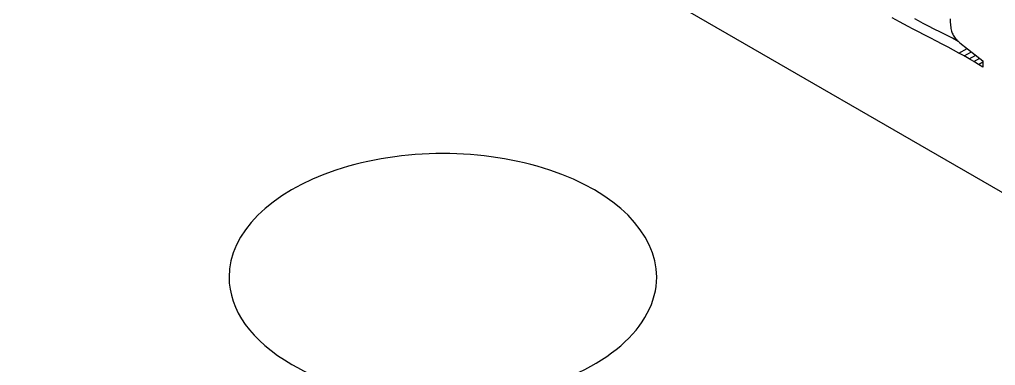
# Model space of a CAD drawing. Header units: millimetres. Extents: x -105 to 105, y -148 to 148.
# Drawn here: x 48.07 to 54.92, y -69.04 to -66.61 of the extents above; entities that cross this region are included whole.
import ezdxf

# ---------------------------------------------------------------- set-up
doc = ezdxf.new("R2010")
doc.units = ezdxf.units.MM
doc.layers.get('0').update_dxf_attribs({"lineweight": 18})

msp = doc.modelspace()

# ---------------------------------------------------------------- linework, layer by layer
at = {"color": 7, "lineweight": 30, "ltscale": 0.314351}
msp.add_line((58.9583, -70.1307), (48.0688, -63.8437), dxfattribs=at)
at = {"color": 7, "lineweight": 30, "ltscale": 0.000695477}
msp.add_line((54.2152, -66.6128), (54.1908, -66.5994), dxfattribs=at)
at = {"color": 7, "lineweight": 30, "ltscale": 0.000765997}
msp.add_line((54.2422, -66.6273), (54.2152, -66.6128), dxfattribs=at)
at = {"color": 7, "lineweight": 30, "ltscale": 0.00068134}
msp.add_line((54.3745, -66.6191), (54.3504, -66.6064), dxfattribs=at)
at = {"color": 7, "lineweight": 30, "ltscale": 0.000321216}
msp.add_line((54.5976, -66.605), (54.5977, -66.6179), dxfattribs=at)
at = {"color": 7, "lineweight": 30, "ltscale": 0.000835846}
msp.add_line((54.2717, -66.643), (54.2422, -66.6273), dxfattribs=at)
at = {"color": 7, "lineweight": 30, "ltscale": 0.000906747}
msp.add_line((54.3038, -66.6599), (54.2717, -66.643), dxfattribs=at)
at = {"color": 7, "lineweight": 30, "ltscale": 0.000976811}
for p, q in [((54.3384, -66.6779), (54.3038, -66.6599)), ((54.4091, -66.6371), (54.3745, -66.6191))]:
    msp.add_line(p, q, dxfattribs=at)
at = {"color": 7, "lineweight": 30, "ltscale": 0.001047}
for p, q in [((54.3757, -66.6971), (54.3384, -66.6779)), ((54.4464, -66.6563), (54.4091, -66.6371))]:
    msp.add_line(p, q, dxfattribs=at)
at = {"color": 7, "lineweight": 30, "ltscale": 0.001118}
for p, q in [((54.4861, -66.6767), (54.4464, -66.6563)), ((54.4154, -66.7176), (54.3757, -66.6971))]:
    msp.add_line(p, q, dxfattribs=at)
at = {"color": 7, "lineweight": 30, "ltscale": 0.001188}
for p, q in [((54.5285, -66.6983), (54.4861, -66.6767)), ((54.4578, -66.7391), (54.4154, -66.7176))]:
    msp.add_line(p, q, dxfattribs=at)
at = {"color": 7, "lineweight": 30, "ltscale": 0.000306139}
msp.add_line((54.5977, -66.6179), (54.5982, -66.6301), dxfattribs=at)
at = {"color": 7, "lineweight": 30, "ltscale": 0.000291209}
msp.add_line((54.5982, -66.6301), (54.5989, -66.6417), dxfattribs=at)
at = {"color": 7, "lineweight": 30, "ltscale": 0.000276915}
msp.add_line((54.5989, -66.6417), (54.5999, -66.6528), dxfattribs=at)
at = {"color": 7, "lineweight": 30, "ltscale": 0.000262507}
msp.add_line((54.5999, -66.6528), (54.6012, -66.6632), dxfattribs=at)
at = {"color": 7, "lineweight": 30, "ltscale": 0.000248789}
msp.add_line((54.6012, -66.6632), (54.6027, -66.673), dxfattribs=at)
at = {"color": 7, "lineweight": 30, "ltscale": 0.00023536}
msp.add_line((54.6027, -66.673), (54.6046, -66.6822), dxfattribs=at)
at = {"color": 7, "lineweight": 30, "ltscale": 0.000222048}
msp.add_line((54.6046, -66.6822), (54.6067, -66.6909), dxfattribs=at)
at = {"color": 7, "lineweight": 30, "ltscale": 0.001206}
msp.add_line((54.5007, -66.7611), (54.4578, -66.7391), dxfattribs=at)
at = {"color": 7, "lineweight": 30, "ltscale": 0.001207}
msp.add_line((54.5714, -66.7203), (54.5285, -66.6983), dxfattribs=at)
at = {"color": 7, "lineweight": 30, "ltscale": 0.001173}
for p, q in [((54.613, -66.7419), (54.5714, -66.7203)), ((54.5423, -66.7828), (54.5007, -66.7611))]:
    msp.add_line(p, q, dxfattribs=at)
at = {"color": 7, "lineweight": 30, "ltscale": 0.000209145}
msp.add_line((54.6067, -66.6909), (54.6091, -66.6989), dxfattribs=at)
at = {"color": 7, "lineweight": 30, "ltscale": 0.000197307}
msp.add_line((54.6091, -66.6989), (54.6118, -66.7063), dxfattribs=at)
at = {"color": 7, "lineweight": 30, "ltscale": 0.000193354}
msp.add_line((54.6118, -66.7063), (54.6149, -66.7134), dxfattribs=at)
at = {"color": 7, "lineweight": 30, "ltscale": 0.001139}
for p, q in [((54.6533, -66.7632), (54.613, -66.7419)), ((54.5826, -66.8041), (54.5423, -66.7828))]:
    msp.add_line(p, q, dxfattribs=at)
at = {"color": 7, "lineweight": 30, "ltscale": 0.000196895}
msp.add_line((54.6149, -66.7134), (54.6186, -66.7204), dxfattribs=at)
at = {"color": 7, "lineweight": 30, "ltscale": 0.000201368}
msp.add_line((54.6186, -66.7204), (54.6227, -66.7273), dxfattribs=at)
at = {"color": 7, "lineweight": 30, "ltscale": 0.000206959}
msp.add_line((54.6227, -66.7273), (54.6274, -66.7341), dxfattribs=at)
at = {"color": 7, "lineweight": 30, "ltscale": 0.000212956}
msp.add_line((54.6274, -66.7341), (54.6326, -66.7409), dxfattribs=at)
at = {"color": 7, "lineweight": 30, "ltscale": 0.000219418}
msp.add_line((54.6326, -66.7409), (54.6383, -66.7475), dxfattribs=at)
at = {"color": 7, "lineweight": 30, "ltscale": 0.000226397}
msp.add_line((54.6383, -66.7475), (54.6445, -66.7541), dxfattribs=at)
at = {"color": 7, "lineweight": 30, "ltscale": 0.001106}
msp.add_line((54.6216, -66.825), (54.5826, -66.8041), dxfattribs=at)
at = {"color": 7, "lineweight": 30, "ltscale": 0.000234449}
msp.add_line((54.6445, -66.7541), (54.6513, -66.7606), dxfattribs=at)
at = {"color": 7, "lineweight": 30, "ltscale": 0.000242697}
msp.add_line((54.6513, -66.7606), (54.6585, -66.767), dxfattribs=at)
at = {"color": 7, "lineweight": 30, "ltscale": 0.000251118}
msp.add_line((54.6585, -66.767), (54.6663, -66.7734), dxfattribs=at)
at = {"color": 7, "lineweight": 30, "ltscale": 0.001652}
msp.add_line((54.6592, -66.8455), (54.7165, -66.8125), dxfattribs=at)
at = {"color": 7, "lineweight": 30, "ltscale": 0.005113}
msp.add_line((54.6663, -66.7734), (54.8275, -66.8993), dxfattribs=at)
at = {"color": 7, "lineweight": 30, "ltscale": 0.001072}
msp.add_line((54.6592, -66.8455), (54.6216, -66.825), dxfattribs=at)
at = {"color": 7, "lineweight": 30, "ltscale": 0.001039}
msp.add_line((54.6956, -66.8658), (54.6592, -66.8455), dxfattribs=at)
at = {"color": 7, "lineweight": 30, "ltscale": 0.001479}
msp.add_line((54.6956, -66.8658), (54.7468, -66.8362), dxfattribs=at)
at = {"color": 7, "lineweight": 30, "ltscale": 0.001006}
msp.add_line((54.7305, -66.8856), (54.6956, -66.8658), dxfattribs=at)
at = {"color": 7, "lineweight": 30, "ltscale": 0.00132}
msp.add_line((54.7305, -66.8856), (54.7763, -66.8592), dxfattribs=at)
at = {"color": 7, "lineweight": 30, "ltscale": 0.00097254}
msp.add_line((54.7642, -66.9051), (54.7305, -66.8856), dxfattribs=at)
at = {"color": 7, "lineweight": 30, "ltscale": 0.001176}
msp.add_line((54.7642, -66.9051), (54.8049, -66.8816), dxfattribs=at)
at = {"color": 7, "lineweight": 30, "ltscale": 0.000939468}
msp.add_line((54.7965, -66.9243), (54.7642, -66.9051), dxfattribs=at)
at = {"color": 7, "lineweight": 30, "ltscale": 0.000894698}
msp.add_line((54.7965, -66.9243), (54.8275, -66.9064), dxfattribs=at)
at = {"color": 7, "lineweight": 30, "ltscale": 0.000905966}
msp.add_line((54.8275, -66.943), (54.7965, -66.9243), dxfattribs=at)
at = {"color": 7, "lineweight": 30, "ltscale": 0.001095}
msp.add_line((54.8275, -66.8993), (54.8275, -66.943), dxfattribs=at)
at = {"color": 7, "lineweight": 30}
for start_param, end_param in [(0, 3.141593), (3.141593, 3.926991), (3.926991, 6.283185)]:
    msp.add_ellipse((51.0387, -68.4161), major_axis=(1.5, 0), ratio=0.57735, start_param=start_param, end_param=end_param, dxfattribs=at)

doc.saveas('drawing.dxf')
